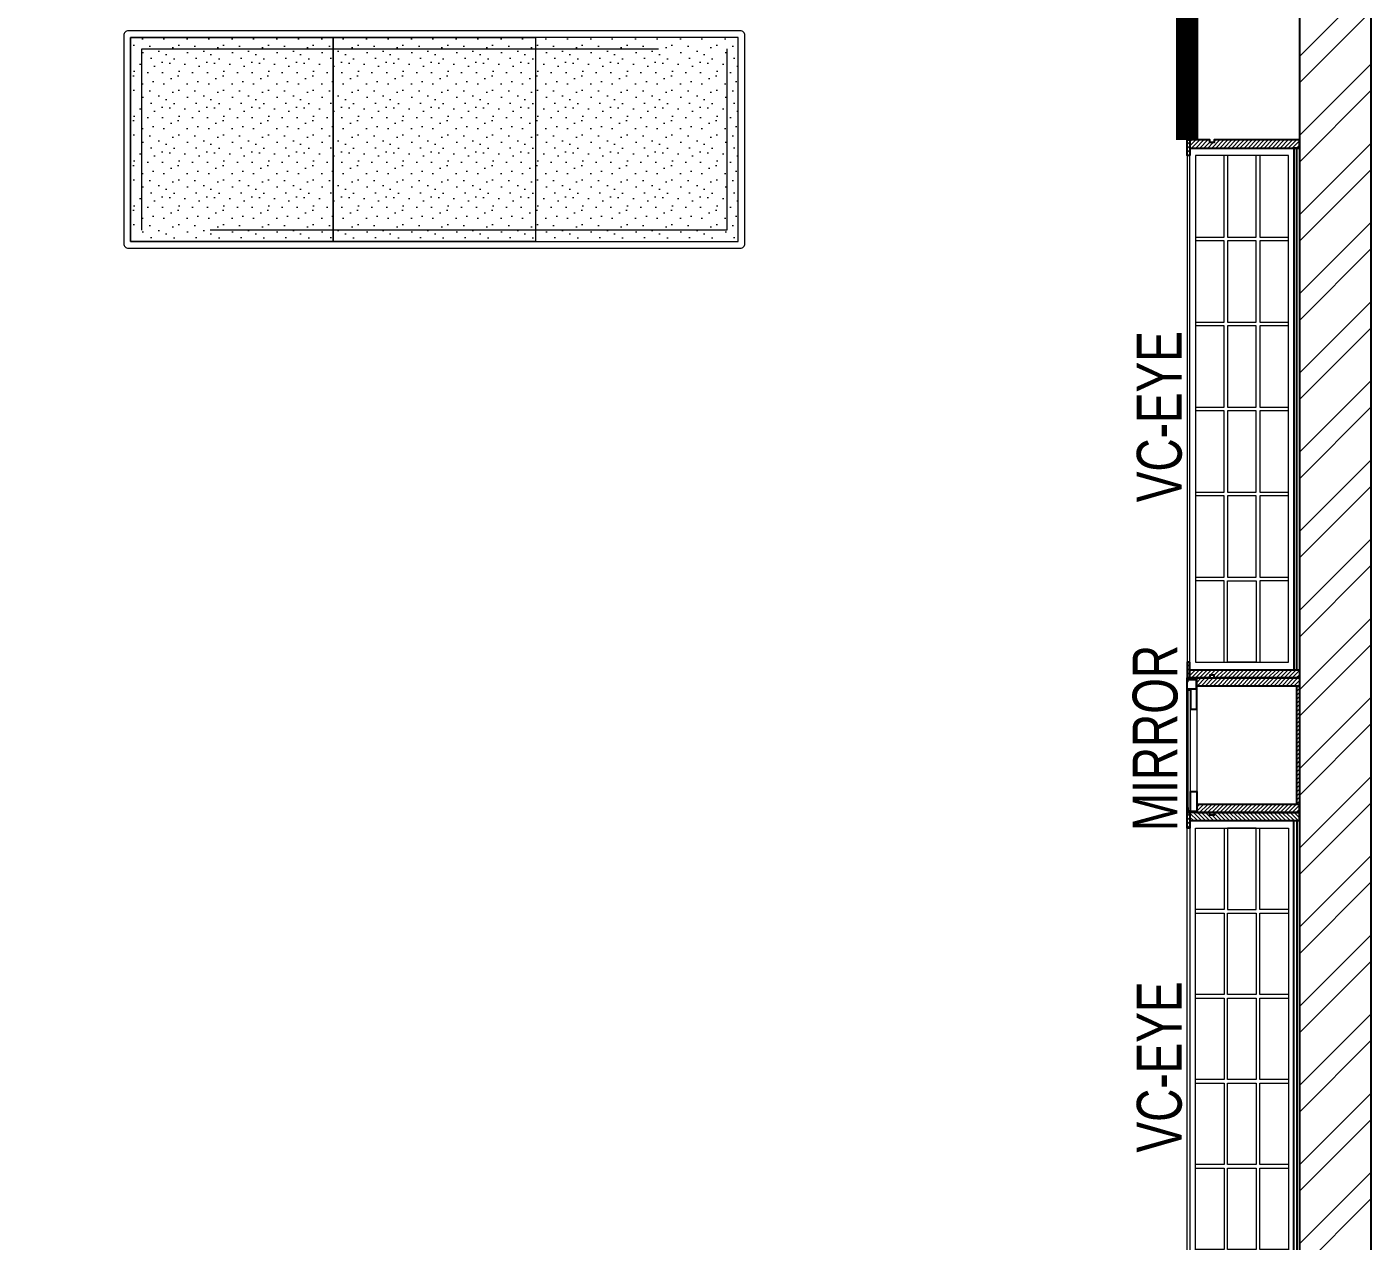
# Model space of a CAD drawing. Header units: feet. Extents: x 6878908 to 6889681, y -5585567 to -5569541.
# Drawn here: x 6885404 to 6888402, y -5576833 to -5574124 of the extents above; entities that cross this region are included whole.
import ezdxf

# ---------------------------------------------------------------- set-up
doc = ezdxf.new("R2010")
doc.units = ezdxf.units.FT
doc.header["$LTSCALE"] = 33
doc.header["$MEASUREMENT"] = 0
doc.linetypes.add('ACAD_ISO03W100', pattern=[30, 12, -18])
doc.linetypes.add('HIDDEN2', pattern=[4.7625, 3.175, -1.5875])
doc.layers.add('A-WALL', color=1, linetype='Continuous')
for name, color, linetype, lineweight in [('LENS-DIM', 252, 'Continuous', 5), ('LENS-HATCH', 251, 'Continuous', 5), ('LENS_TEXT', 31, 'Continuous', 5), ('LK-FF&E FLOOR', 1, 'Continuous', 9), ('LK-FF&E WALL', 1, 'Continuous', 9), ('LK-MIRROR', 133, 'Continuous', 13), ('LN-ELEVATION-1', 81, 'Continuous', 25), ('LN-ELEVATION-2', 103, 'Continuous', 20), ('LN-ELEVATION-3', 125, 'Continuous', 18), ('LN-ELEVATION-4', 145, 'Continuous', 13), ('LN-ELEVATION-5', 167, 'Continuous', 5), ('LN-HATCH', 251, 'Continuous', 0), ('PLANO-TXT', 252, 'Continuous', 5)]:
    doc.layers.add(name, color=color, linetype=linetype, lineweight=lineweight)
doc.styles.add('LK TXT', font='GILC____.TTF', dxfattribs={"height": 100})
pattern_1 = [(45, (7858054.0837, 3504049.203), (-4.4901280605, 4.4901280605), [])]

# ---------------------------------------------------------------- blocks, each defined once
blk = doc.blocks.new('A$C6595be2a')
at = {"layer": 'LN-HATCH'}
h = blk.add_hatch(dxfattribs=at)
h.set_pattern_fill('ANSI32', color=256, scale=333, angle=180)
h.set_pattern_definition([(225, (-7170828.6, 5284752.69), (88.2999593, -88.2999593), []), (225, (-7170887.46, 5284752.69), (88.2999593, -88.2999593), [])])
h.paths.add_polyline_path([(-4213, 12586), (-4373, 12586), (-4373, -2895.8), (-4213, -2895.8), (-4213, 9637), (-3936, 9637), (-3936, 9797), (-4213, 9797), (-4213, 10649), (-3864.5, 10649), (-3864.5, 10799), (-4213, 10799), (-4213, 12426), (-3066, 12426), (-3066, 11493), (-2906, 11493), (-2906, 12426), (3000, 12426), (3000, 11493), (3160, 11493), (3160, 12426), (4307, 12426), (4307, 10799), (3958.5, 10799), (3958.5, 10649), (4307, 10649), (4307, 9797), (4030, 9797), (4030, 9637), (4307, 9637), (4307, -2895.8), (4467, -2895.8), (4467, 9797), (4467, 12586), (4307, 12586)])
h.paths.add_polyline_path([(-27, 8736), (796, 8736), (796, 9616), (-27, 9616)], flags=17)
h.paths.add_polyline_path([(-3066, 10799), (-3414.5, 10799), (-3414.5, 10649), (-3066, 10649), (-3066, 9797), (-3329, 9797), (-3329, 9637), (-2906, 9637), (-2906, 10838), (-3066, 10838)], flags=17)
h.paths.add_polyline_path([(3160, 10799), (3508.5, 10799), (3508.5, 10649), (3160, 10649), (3160, 9797), (3423, 9797), (3423, 9637), (3000, 9637), (3000, 10838), (3160, 10838)], flags=17)
h.paths.add_polyline_path([(710, -2738), (710, -3439.8), (10, -3439.8), (10, -2449), (710, -2449)])
h.paths.add_polyline_path([(0, 1959), (553, 1959), (553, 2619), (0, 2619)])
at = {"layer": 'A-WALL'}
for points in [[(-2906, 12426), (3000, 12426), (3000, 11493), (3160, 11493), (3160, 12426), (4307, 12426), (4307, 10799), (3958.5, 10799), (3958.5, 10649), (4307, 10649), (4307, 9797), (4030, 9797), (4030, 9637), (4307, 9637), (4307, -2895.8)], [(4467, -2895.8), (4467, 9797), (4467, 12586), (4307, 12586), (-4213, 12586), (-4373, 12586), (-4373, -2895.8)]]:
    blk.add_lwpolyline(points, dxfattribs=at)
blk = doc.blocks.new('MIRROR')
at = {"layer": 'LN-HATCH', "ltscale": 0.5}
h = blk.add_hatch(dxfattribs=at)
h.set_pattern_fill('ANSI31', color=256, scale=2)
h.set_pattern_definition([(45, (4060433.7416, 1708720.787), (-4.4901280605, 4.4901280605), [])])
h.paths.add_polyline_path([(212.9, 101.3), (230.9, 101.3), (230.9, -127.7), (212.9, -127.7)])
h.paths.add_polyline_path([(230.9, 95.3), (494.9, 95.3), (494.9, 101.3), (230.9, 101.3)])
h.paths.add_polyline_path([(512.9, 101.3), (494.9, 101.3), (494.9, -127.7), (512.9, -127.7)])
at = {"layer": 'Defpoints'}
blk.add_lwpolyline([(512.9, 101.3), (212.9, 101.3), (212.9, -148.7), (512.9, -148.7)], close=True, dxfattribs=at)
at = {"layer": 'LN-ELEVATION-1'}
for points in [[(212.9, 101.3), (230.9, 101.3), (230.9, -127.7), (212.9, -127.7)], [(230.9, 95.3), (494.9, 95.3), (494.9, 101.3), (230.9, 101.3)], [(512.9, 101.3), (494.9, 101.3), (494.9, -127.7), (512.9, -127.7)], [(259.9, -141.7), (259.9, -127.7), (214.9, -127.7), (214.9, -148.7), (223.9, -148.7), (223.9, -147.2), (216.4, -147.2), (216.4, -141.7)], [(442.9, -141.7), (442.9, -127.7), (487.9, -127.7), (487.9, -148.7), (478.9, -148.7), (478.9, -147.2), (486.4, -147.2), (486.4, -141.7)], [(504.9, -148.7), (504.9, -147.2), (509.4, -147.2), (509.4, -129.2), (487.9, -129.2), (487.9, -127.7), (510.9, -127.7), (510.9, -148.7)]]:
    blk.add_lwpolyline(points, close=True, dxfattribs=at)
at = {"layer": 'LN-ELEVATION-2', "color": 4, "lineweight": 0}
blk.add_lwpolyline([(216.4, -141.7), (486.4, -141.7), (486.4, -147.2), (216.4, -147.2)], close=True, dxfattribs=at)
at = {"layer": 'LN-ELEVATION-2'}
blk.add_lwpolyline([(259.9, -141.7), (442.9, -141.7), (442.9, -127.7), (259.9, -127.7)], close=True, dxfattribs=at)
at = {"layer": 'LN-ELEVATION-4', "ltscale": 0.5}
blk.add_line((478.9, -148.7), (223.9, -148.7), dxfattribs=at)
blk = doc.blocks.new('VC HD 1200')
at = {"layer": 'LN-HATCH', "ltscale": 0.5}
h = blk.add_hatch(dxfattribs=at)
h.set_pattern_fill('ANSI31', color=256, scale=2)
h.set_pattern_definition([(45, (3760859.753, 1795248.936), (-4.490128061, 4.490128061), [])])
h.paths.add_polyline_path([(-1200, 250), (-1200, 60), (-1194, 60), (-1194, 50), (-1200, 50), (-1200, 6), (-1182, 6), (-1182, 250)])
h = blk.add_hatch(dxfattribs=at)
h.set_pattern_fill('ANSI31', color=256, scale=2)
h.set_pattern_definition(pattern_1)
h.paths.add_polyline_path([(0, 250), (0, 60), (-6, 60), (-6, 50), (0, 50), (0, 6), (-18, 6), (-18, 250)])
h = blk.add_hatch(dxfattribs=at)
h.set_pattern_fill('ANSI31', color=256, scale=2)
h.set_pattern_definition([(45, (7858047.0837, 3504049.203), (-4.4901280605, 4.4901280605), [])])
h.paths.add_polyline_path([(-1165, 6), (-1165, 0), (-1200, 0), (-1200, 6)])
h = blk.add_hatch(dxfattribs=at)
h.set_pattern_fill('ANSI31', color=256, scale=2)
h.set_pattern_definition(pattern_1)
h.paths.add_polyline_path([(-28, 6), (-28, 0), (0, 0), (0, 6)])
at = {"layer": 'LN-ELEVATION-1', "ltscale": 0.5}
for points in [[(-1200, 250), (-1200, 60), (-1194, 60), (-1194, 50), (-1200, 50), (-1200, 6), (-1182, 6), (-1182, 250)], [(-18, 238), (-1182, 238), (-1182, 244), (-18, 244)], [(0, 250), (0, 60), (-6, 60), (-6, 50), (0, 50), (0, 6), (-18, 6), (-18, 250)], [(-1165, 6), (-1165, 0), (-1200, 0), (-1200, 6)], [(-35, 6), (-35, 0), (0, 0), (0, 6)]]:
    blk.add_lwpolyline(points, close=True, dxfattribs=at)
at = {"layer": 'LN-ELEVATION-3', "ltscale": 0.5}
for p, q in [((-1182, 250), (-18, 250)), ((-1165, 6), (-35, 6)), ((-35, 0), (-1165, 0))]:
    blk.add_line(p, q, dxfattribs=at)
for points in [[(-1165, 226), (-35, 226), (-35, 18), (-1165, 18)], [(-1165, 226), (-983.3, 226), (-983.3, 162), (-1165, 162)], [(-975.3, 226), (-793.7, 226), (-793.7, 162), (-975.3, 162)], [(-785.7, 226), (-604, 226), (-604, 162), (-785.7, 162)], [(-596, 226), (-414.3, 226), (-414.3, 162), (-596, 162)], [(-406.3, 226), (-224.7, 226), (-224.7, 162), (-406.3, 162)], [(-216.7, 226), (-35, 226), (-35, 162), (-216.7, 162)], [(-1165, 90), (-983.3, 90), (-983.3, 154), (-1165, 154)], [(-975.3, 154), (-793.7, 154), (-793.7, 90), (-975.3, 90)], [(-785.7, 154), (-604, 154), (-604, 90), (-785.7, 90)], [(-596, 154), (-414.3, 154), (-414.3, 90), (-596, 90)], [(-406.3, 154), (-224.7, 154), (-224.7, 90), (-406.3, 90)], [(-216.7, 154), (-35, 154), (-35, 90), (-216.7, 90)], [(-1165, 82), (-983.3, 82), (-983.3, 18), (-1165, 18)], [(-975.3, 82), (-793.7, 82), (-793.7, 18), (-975.3, 18)], [(-785.7, 82), (-604, 82), (-604, 18), (-785.7, 18)], [(-596, 82), (-414.3, 82), (-414.3, 18), (-596, 18)], [(-406.3, 82), (-224.7, 82), (-224.7, 18), (-406.3, 18)], [(-216.7, 82), (-35, 82), (-35, 18), (-216.7, 18)]]:
    blk.add_lwpolyline(points, close=True, dxfattribs=at)
blk = doc.blocks.new('3 seater Bench 1385')
at = {"layer": 'LENS-HATCH', "lineweight": 0}
h = blk.add_hatch(dxfattribs=at)
h.set_pattern_fill('STIP1', color=177, scale=100, angle=270, pattern_type=2)
h.set_pattern_definition([(270, (6617025.25, -170439.11), (100, -2e-13), [0, -100]), (270, (6617009.25, -170451.11), (100, -2e-13), [0, -100]), (270, (6616985.25, -170446.11), (100, -2e-13), [0, -100]), (270, (6616962.25, -170481.11), (100, -2e-13), [0, -100]), (270, (6616998.25, -170478.11), (100, -2e-13), [0, -100]), (270, (6617022.25, -170505.11), (100, -2e-13), [0, -100]), (270, (6617029.25, -170470.11), (100, -2e-13), [0, -100]), (270, (6616988.25, -170512.11), (100, -2e-13), [0, -100]), (270, (6616956.25, -170507.11), (100, -2e-13), [0, -100]), (270, (6616941.25, -170433.11), (100, -2e-13), [0, -100]), (270, (6616961.25, -170451.11), (100, -2e-13), [0, -100]), (270, (6616942.25, -170465.11), (100, -2e-13), [0, -100]), (270, (6617006.25, -170526.11), (100, -2e-13), [0, -100]), (270, (6616981.25, -170494.11), (100, -2e-13), [0, -100]), (270, (6617014.25, -170486.11), (100, -2e-13), [0, -100]), (270, (6617005.25, -170503.11), (100, -2e-13), [0, -100]), (270, (6616978.25, -170467.11), (100, -2e-13), [0, -100]), (270, (6617032.25, -170495.11), (100, -2e-13), [0, -100]), (270, (6616973.25, -170526.11), (100, -2e-13), [0, -100]), (270, (6616943.25, -170523.11), (100, -2e-13), [0, -100])])
h.paths.add_polyline_path([(677.5, 227.5), (225.8, 227.5), (225.8, -227.5), (677.5, -227.5)])
h.paths.add_polyline_path([(-225.8, 227.5), (225.8, 227.5), (225.8, -227.5), (-225.8, -227.5)])
h.paths.add_polyline_path([(-677.5, 227.5), (-225.8, 227.5), (-225.8, -227.5), (-677.5, -227.5)])
at = {"layer": 'LN-ELEVATION-2', "ltscale": 0.5}
for points in [[(-677.5, 227.5), (-225.8, 227.5), (-225.8, -227.5), (-677.5, -227.5)], [(-225.8, 227.5), (225.8, 227.5), (225.8, -227.5), (-225.8, -227.5)], [(677.5, 227.5), (225.8, 227.5), (225.8, -227.5), (677.5, -227.5)]]:
    blk.add_lwpolyline(points, close=True, dxfattribs=at)
at = {"layer": 'LN-ELEVATION-5', "ltscale": 0.5}
blk.add_lwpolyline([(682.5, 242.5), (-682.5, 242.5, 0.414214), (-692.5, 232.5), (-692.5, -232.5, 0.414214), (-682.5, -242.5), (682.5, -242.5, 0.414214), (692.5, -232.5), (692.5, 232.5, 0.414214)], format="xyb", close=True, dxfattribs=at)
blk.add_lwpolyline([(677.5, 227.5), (-677.5, 227.5), (-677.5, -227.5), (677.5, -227.5)], close=True, dxfattribs=at)
at = {"layer": 'LN-ELEVATION-5', "linetype": 'HIDDEN2', "ltscale": 11}
blk.add_lwpolyline([(-652.5, 202.5), (652.5, 202.5), (652.5, -202.5), (-652.5, -202.5)], close=True, dxfattribs=at)

msp = doc.modelspace()

# ---------------------------------------------------------------- linework, layer by layer
at = {"layer": 'LENS-DIM', "color": 2}
msp.add_lwpolyline([(6881028.6, -5569701.4), (6886934.6, -5569701.4), (6886934.6, -5570634.4), (6887094.6, -5570634.4), (6887094.6, -5569701.4), (6888241.6, -5569701.4), (6888241.6, -5571328.4), (6887094.6, -5571328.4), (6887094.6, -5571289.4), (6886934.6, -5571289.4), (6886934.6, -5572490.4), (6888241.6, -5572490.4), (6888241.6, -5584863.3)], dxfattribs=at)
at = {"layer": 'LK-MIRROR', "linetype": 'ACAD_ISO03W100', "ltscale": 0.05, "const_width": 50}
msp.add_lwpolyline([(6887991.6, -5574376.4), (6887991.6, -5574090.4)], dxfattribs=at)

# ---------------------------------------------------------------- block references
at = {"layer": 'LENS-DIM', "color": 2}
msp.add_blockref('A$C6595be2a', (6883934.6, -5582127.4), dxfattribs=at)
at = {"layer": 'LK-FF&E FLOOR'}
msp.add_blockref('3 seater Bench 1385', (6886312.3, -5574375.3), dxfattribs=at)
at = {"layer": 'LK-FF&E WALL', "xscale": -1, "rotation": 270}
for name, p in [('VC HD 1200', (6887991.6, -5574376.4)), ('MIRROR', (6888140.3, -5576089.4))]:
    msp.add_blockref(name, p, dxfattribs=at)
at = {"layer": 'LK-FF&E WALL', "rotation": 270}
msp.add_blockref('VC HD 1200', (6887991.6, -5577076.4), dxfattribs=at)

# ---------------------------------------------------------------- texts
at = {"layer": 'LENS_TEXT', "linetype": 'Continuous', "ltscale": 3, "insert": (6887920.5, -5575710.6, 17940.1), "char_height": 100, "width": 324.474, "attachment_point": 5, "rotation": 90, "style": 'LK TXT'}
msp.add_mtext('{\\C7;MIRROR}', dxfattribs=at)
at = {"layer": 'PLANO-TXT', "linetype": 'Continuous', "ltscale": 3, "char_height": 100, "width": 244.677, "attachment_point": 5, "rotation": 90, "style": 'LK TXT'}
for insert in [(6887929.8, -5574993.7, 17940.1), (6887929.8, -5576444.4, 17940.1)]:
    msp.add_mtext('VC-EYE', dxfattribs=dict(at, insert=insert))

doc.saveas('drawing.dxf')
